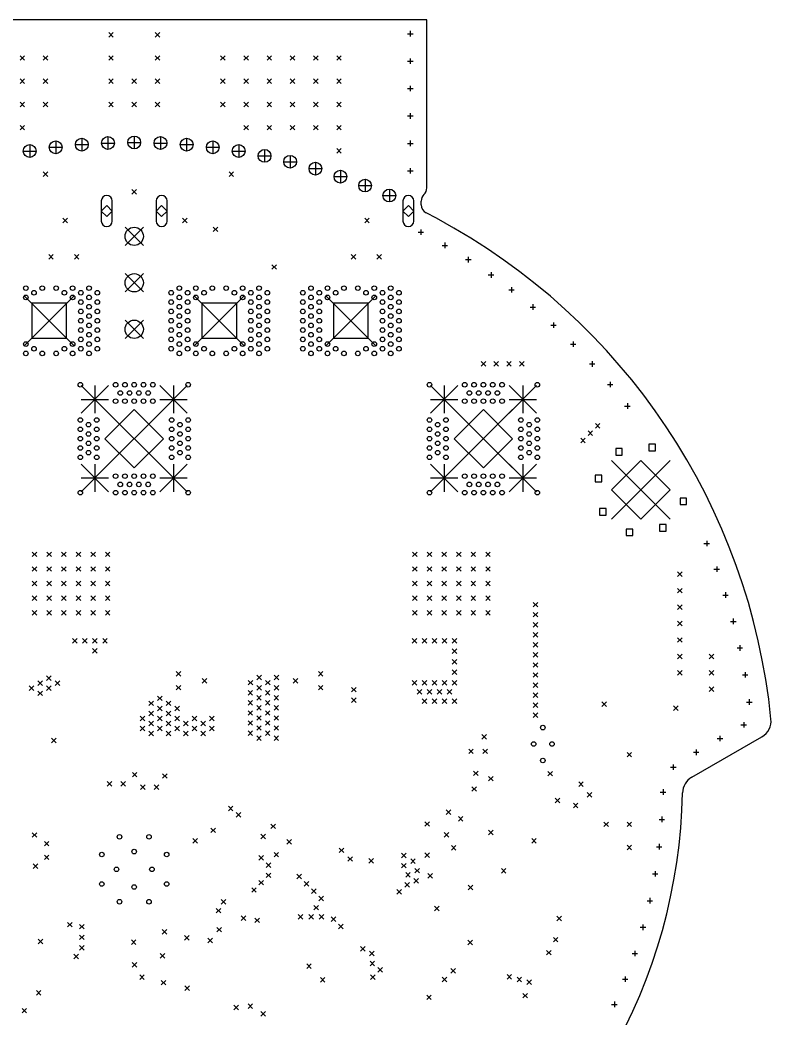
# Model space of a CAD drawing. Extents: x 112 to 184, y -158 to -48.
# Drawn here: x 142.3 to 183.3, y -102.9 to -48.3 of the extents above; entities that cross this region are included whole.
import ezdxf

# ---------------------------------------------------------------- set-up
doc = ezdxf.new("R2010")
doc.units = 0
doc.layers.add('BLACK', color=7, linetype='CONTINUOUS')

msp = doc.modelspace()

# ---------------------------------------------------------------- linework, layer by layer
at = {"layer": 'BLACK', "linetype": 'CONTINUOUS'}
for p, q in [((164.5004, -48.300103), (132.500398, -48.300102)), ((164.500401, -57.490093), (164.5004, -48.300103)), ((147.1054, -48.9851), (147.3554, -49.2351)), ((147.3554, -48.9851), (147.1054, -49.2351)), ((149.6454, -48.9851), (149.8954, -49.2351)), ((149.8954, -48.9851), (149.6454, -49.2351)), ((163.45, -49.05), (163.75, -49.05)), ((163.6, -48.9), (163.6, -49.2)), ((142.2554, -50.2551), (142.5054, -50.5051)), ((142.5054, -50.2551), (142.2554, -50.5051)), ((143.5254, -50.2551), (143.7754, -50.5051)), ((143.7754, -50.2551), (143.5254, -50.5051)), ((147.1054, -50.2551), (147.3554, -50.5051)), ((147.3554, -50.2551), (147.1054, -50.5051)), ((149.6454, -50.2551), (149.8954, -50.5051)), ((149.8954, -50.2551), (149.6454, -50.5051)), ((153.2254, -50.2551), (153.4754, -50.5051)), ((153.4754, -50.2551), (153.2254, -50.5051)), ((154.4954, -50.2551), (154.7454, -50.5051)), ((154.7454, -50.2551), (154.4954, -50.5051)), ((155.7654, -50.2551), (156.0154, -50.5051)), ((156.0154, -50.2551), (155.7654, -50.5051)), ((157.0354, -50.2551), (157.2854, -50.5051)), ((157.2854, -50.2551), (157.0354, -50.5051)), ((158.3054, -50.2551), (158.5554, -50.5051)), ((158.5554, -50.2551), (158.3054, -50.5051)), ((159.5754, -50.2551), (159.8254, -50.5051)), ((159.8254, -50.2551), (159.5754, -50.5051)), ((163.45, -50.55), (163.75, -50.55)), ((163.6, -50.4), (163.6, -50.7)), ((142.2554, -51.5251), (142.5054, -51.7751)), ((142.5054, -51.5251), (142.2554, -51.7751)), ((143.5254, -51.5251), (143.7754, -51.7751)), ((143.7754, -51.5251), (143.5254, -51.7751)), ((147.1054, -51.5251), (147.3554, -51.7751)), ((147.3554, -51.5251), (147.1054, -51.7751)), ((148.3754, -51.5251), (148.6254, -51.7751)), ((148.6254, -51.5251), (148.3754, -51.7751)), ((149.6454, -51.5251), (149.8954, -51.7751)), ((149.8954, -51.5251), (149.6454, -51.7751)), ((153.2254, -51.5251), (153.4754, -51.7751)), ((153.4754, -51.5251), (153.2254, -51.7751)), ((154.4954, -51.5251), (154.7454, -51.7751)), ((154.7454, -51.5251), (154.4954, -51.7751)), ((155.7654, -51.5251), (156.0154, -51.7751)), ((156.0154, -51.5251), (155.7654, -51.7751)), ((157.0354, -51.5251), (157.2854, -51.7751)), ((157.2854, -51.5251), (157.0354, -51.7751)), ((158.3054, -51.5251), (158.5554, -51.7751)), ((158.5554, -51.5251), (158.3054, -51.7751)), ((159.5754, -51.5251), (159.8254, -51.7751)), ((159.8254, -51.5251), (159.5754, -51.7751)), ((163.45, -52.05), (163.75, -52.05)), ((163.6, -51.9), (163.6, -52.2)), ((142.2554, -52.7951), (142.5054, -53.0451)), ((142.5054, -52.7951), (142.2554, -53.0451)), ((143.5254, -52.7951), (143.7754, -53.0451)), ((143.7754, -52.7951), (143.5254, -53.0451)), ((147.1054, -52.7951), (147.3554, -53.0451)), ((147.3554, -52.7951), (147.1054, -53.0451)), ((148.3754, -52.7951), (148.6254, -53.0451)), ((148.6254, -52.7951), (148.3754, -53.0451)), ((149.6454, -52.7951), (149.8954, -53.0451)), ((149.8954, -52.7951), (149.6454, -53.0451)), ((153.2254, -52.7951), (153.4754, -53.0451)), ((153.4754, -52.7951), (153.2254, -53.0451)), ((154.4954, -52.7951), (154.7454, -53.0451)), ((154.7454, -52.7951), (154.4954, -53.0451)), ((155.7654, -52.7951), (156.0154, -53.0451)), ((156.0154, -52.7951), (155.7654, -53.0451)), ((157.0354, -52.7951), (157.2854, -53.0451)), ((157.2854, -52.7951), (157.0354, -53.0451)), ((158.3054, -52.7951), (158.5554, -53.0451)), ((158.5554, -52.7951), (158.3054, -53.0451)), ((159.5754, -52.7951), (159.8254, -53.0451)), ((159.8254, -52.7951), (159.5754, -53.0451)), ((163.6, -53.4), (163.6, -53.7)), ((163.45, -53.55), (163.75, -53.55)), ((142.2554, -54.0651), (142.5054, -54.3151)), ((142.5054, -54.0651), (142.2554, -54.3151)), ((154.4954, -54.0651), (154.7454, -54.3151)), ((154.7454, -54.0651), (154.4954, -54.3151)), ((155.7654, -54.0651), (156.0154, -54.3151)), ((156.0154, -54.0651), (155.7654, -54.3151)), ((157.0354, -54.0651), (157.2854, -54.3151)), ((157.2854, -54.0651), (157.0354, -54.3151)), ((158.3054, -54.0651), (158.5554, -54.3151)), ((158.5554, -54.0651), (158.3054, -54.3151)), ((159.5754, -54.0651), (159.8254, -54.3151)), ((159.8254, -54.0651), (159.5754, -54.3151)), ((142.783993, -55.120074), (142.783993, -55.820074)), ((144.204659, -54.914721), (144.204659, -55.614721)), ((145.282552, -55.117792), (145.982552, -55.117792)), ((145.632552, -54.767792), (145.632552, -55.467792)), ((146.715267, -55.029537), (147.415267, -55.029537)), ((147.065267, -54.679537), (147.065267, -55.379537)), ((148.1504, -55.000101), (148.8504, -55.000101)), ((148.5004, -54.650101), (148.5004, -55.350101)), ((149.585531, -55.029536), (150.285531, -55.029536)), ((149.935531, -54.679536), (149.935531, -55.379536)), ((151.018248, -55.117791), (151.718248, -55.117791)), ((151.368248, -54.767791), (151.368248, -55.467791)), ((152.796142, -54.914724), (152.796142, -55.614724)), ((154.216809, -55.120078), (154.216809, -55.820078)), ((163.45, -55.05), (163.75, -55.05)), ((163.6, -54.9), (163.6, -55.2)), ((142.433993, -55.470074), (143.133993, -55.470074)), ((143.854659, -55.264721), (144.554659, -55.264721)), ((152.446142, -55.264724), (153.146142, -55.264724)), ((153.866809, -55.470078), (154.566809, -55.470078)), ((155.627861, -55.383509), (155.627861, -56.083509)), ((159.5754, -55.3351), (159.8254, -55.5851)), ((159.8254, -55.3351), (159.5754, -55.5851)), ((155.277861, -55.733509), (155.977861, -55.733509)), ((156.676925, -56.054579), (157.376925, -56.054579)), ((157.026925, -55.704579), (157.026925, -56.404579)), ((158.411648, -56.082747), (158.411648, -56.782747)), ((143.5254, -56.6051), (143.7754, -56.8551)), ((143.7754, -56.6051), (143.5254, -56.8551)), ((153.6854, -56.6051), (153.9354, -56.8551)), ((153.9354, -56.6051), (153.6854, -56.8551)), ((158.061648, -56.432747), (158.761648, -56.432747)), ((159.779701, -56.517378), (159.779701, -57.217378)), ((163.45, -56.55), (163.75, -56.55)), ((163.6, -56.4), (163.6, -56.7)), ((159.429701, -56.867378), (160.129701, -56.867378)), ((161.12878, -57.007738), (161.12878, -57.707738)), ((148.3754, -57.5751), (148.6254, -57.8251)), ((148.6254, -57.5751), (148.3754, -57.8251)), ((160.77878, -57.357738), (161.47878, -57.357738)), ((162.456616, -57.552999), (162.456616, -58.252999)), ((146.7004, -58.200092), (146.7004, -59.300092)), ((147.3004, -59.300092), (147.3004, -58.200092)), ((149.7004, -58.200092), (149.7004, -59.300092)), ((150.3004, -59.300092), (150.3004, -58.200092)), ((162.106616, -57.902999), (162.806616, -57.902999)), ((163.2004, -58.200092), (163.2004, -59.300092)), ((163.8004, -59.300092), (163.8004, -58.200092)), ((164.2004, -58.405495), (164.2004, -58.204237)), ((147.0004, -58.450092), (146.7004, -58.750092)), ((146.7004, -58.750092), (147.0004, -59.050092)), ((147.3004, -58.750092), (147.0004, -58.450092)), ((147.0004, -59.050092), (147.3004, -58.750092)), ((150.0004, -58.450092), (149.7004, -58.750092)), ((149.7004, -58.750092), (150.0004, -59.050092)), ((150.3004, -58.750092), (150.0004, -58.450092)), ((150.0004, -59.050092), (150.3004, -58.750092)), ((163.5004, -58.450092), (163.2004, -58.750092)), ((163.2004, -58.750092), (163.5004, -59.050092)), ((163.8004, -58.750092), (163.5004, -58.450092)), ((163.5004, -59.050092), (163.8004, -58.750092)), ((165.028178, -59.148317), (164.464289, -58.846235)), ((144.5954, -59.1451), (144.8454, -59.3951)), ((144.8454, -59.1451), (144.5954, -59.3951)), ((151.1454, -59.1451), (151.3954, -59.3951)), ((151.3954, -59.1451), (151.1454, -59.3951)), ((161.1054, -59.1451), (161.3554, -59.3951)), ((161.3554, -59.1451), (161.1054, -59.3951)), ((148.0004, -59.6351), (149.0004, -60.6351)), ((149.0004, -59.6351), (148.0004, -60.6351)), ((152.8254, -59.6251), (153.0754, -59.8751)), ((153.0754, -59.6251), (152.8254, -59.8751)), ((164.025761, -59.907564), (164.325761, -59.907564)), ((164.175761, -59.757564), (164.175761, -60.057564)), ((165.490445, -60.479532), (165.490445, -60.779532)), ((143.8254, -61.1251), (144.0754, -61.3751)), ((144.0754, -61.1251), (143.8254, -61.3751)), ((145.2254, -61.1251), (145.4754, -61.3751)), ((145.4754, -61.1251), (145.2254, -61.3751)), ((160.3754, -61.1251), (160.6254, -61.3751)), ((160.6254, -61.1251), (160.3754, -61.3751)), ((161.7754, -61.1251), (162.0254, -61.3751)), ((162.0254, -61.1251), (161.7754, -61.3751)), ((165.340445, -60.629532), (165.640445, -60.629532)), ((166.621959, -61.40886), (166.921959, -61.40886)), ((166.771959, -61.25886), (166.771959, -61.55886)), ((148.0004, -62.1751), (149.0004, -63.1751)), ((149.0004, -62.1751), (148.0004, -63.1751)), ((156.0254, -61.6851), (156.2754, -61.9351)), ((156.2754, -61.6851), (156.0254, -61.9351)), ((168.017797, -62.094038), (168.017797, -62.394038)), ((167.867797, -62.244038), (168.167797, -62.244038)), ((168.981983, -63.06323), (169.281983, -63.06323)), ((169.131983, -62.91323), (169.131983, -63.21323)), ((142.5004, -63.400092), (145.2004, -66.100092)), ((145.2004, -63.400092), (142.5004, -66.100092)), ((144.805003, -63.795489), (142.895797, -63.795489)), ((142.895797, -63.795489), (142.895797, -65.704695)), ((144.805003, -65.704695), (144.805003, -63.795489)), ((151.8004, -63.400092), (154.5004, -66.100092)), ((154.5004, -63.400092), (151.8004, -66.100092)), ((154.105003, -63.795489), (152.195797, -63.795489)), ((152.195797, -63.795489), (152.195797, -65.704695)), ((154.105003, -65.704695), (154.105003, -63.795489)), ((159.0004, -63.400092), (161.7004, -66.100092)), ((161.7004, -63.400092), (159.0004, -66.100092)), ((161.305003, -63.795489), (159.395797, -63.795489)), ((159.395797, -63.795489), (159.395797, -65.704695)), ((161.305003, -65.704695), (161.305003, -63.795489)), ((170.302352, -63.851241), (170.302352, -64.151241)), ((170.152352, -64.001241), (170.452352, -64.001241)), ((148.0004, -64.7151), (149.0004, -65.7151)), ((149.0004, -64.7151), (148.0004, -65.7151)), ((171.430157, -64.840024), (171.430157, -65.140024)), ((171.280157, -64.990024), (171.580157, -64.990024)), ((142.895797, -65.704695), (144.805003, -65.704695)), ((152.195797, -65.704695), (154.105003, -65.704695)), ((159.395797, -65.704695), (161.305003, -65.704695)), ((172.363186, -66.027657), (172.663186, -66.027657)), ((172.513186, -65.877657), (172.513186, -66.177657)), ((167.475, -66.975), (167.725, -67.225)), ((167.725, -66.975), (167.475, -67.225)), ((168.175, -66.975), (168.425, -67.225)), ((168.425, -66.975), (168.175, -67.225)), ((168.875, -66.975), (169.125, -67.225)), ((169.125, -66.975), (168.875, -67.225)), ((169.575, -66.975), (169.825, -67.225)), ((169.825, -66.975), (169.575, -67.225)), ((173.399328, -67.11211), (173.699328, -67.11211)), ((173.549328, -66.96211), (173.549328, -67.26211)), ((174.536555, -68.091277), (174.536555, -68.391277)), ((145.6004, -68.3001), (147.1004, -69.8001)), ((147.1004, -68.3001), (145.6004, -69.8001)), ((146.3504, -68.3001), (146.3504, -69.8001)), ((149.9004, -68.3001), (151.4004, -69.8001)), ((151.4004, -68.3001), (149.9004, -69.8001)), ((150.6504, -68.3001), (150.6504, -69.8001)), ((164.7004, -68.3001), (166.2004, -69.8001)), ((166.2004, -68.3001), (164.7004, -69.8001)), ((165.4504, -68.3001), (165.4504, -69.8001)), ((169.0004, -68.3001), (170.5004, -69.8001)), ((170.5004, -68.3001), (169.0004, -69.8001)), ((169.7504, -68.3001), (169.7504, -69.8001)), ((174.386555, -68.241277), (174.686555, -68.241277)), ((145.6004, -69.0501), (147.1004, -69.0501)), ((149.9004, -69.0501), (151.4004, -69.0501)), ((164.7004, -69.0501), (166.2004, -69.0501)), ((169.0004, -69.0501), (170.5004, -69.0501)), ((175.47295, -69.262939), (175.47295, -69.562939)), ((146.9004, -69.6001), (150.1004, -72.8001)), ((150.1004, -69.6001), (146.9004, -72.8001)), ((148.5004, -69.6001), (146.9004, -71.2001)), ((150.1004, -71.2001), (148.5004, -69.6001)), ((166.0004, -69.6001), (169.2004, -72.8001)), ((169.2004, -69.6001), (166.0004, -72.8001)), ((167.6004, -69.6001), (166.0004, -71.2001)), ((169.2004, -71.2001), (167.6004, -69.6001)), ((175.32295, -69.412939), (175.62295, -69.412939)), ((173.725, -70.375), (173.975, -70.625)), ((173.975, -70.375), (173.725, -70.625)), ((173.325, -70.775), (173.575, -71.025)), ((173.575, -70.775), (173.325, -71.025)), ((146.9004, -71.2001), (148.5004, -72.8001)), ((148.5004, -72.8001), (150.1004, -71.2001)), ((166.0004, -71.2001), (167.6004, -72.8001)), ((167.6004, -72.8001), (169.2004, -71.2001)), ((172.925, -71.175), (173.175, -71.425)), ((173.175, -71.175), (172.925, -71.425)), ((177.011155, -71.5051), (176.657599, -71.5051)), ((176.657599, -71.5051), (176.657599, -71.858656)), ((177.011155, -71.858656), (177.011155, -71.5051)), ((175.189989, -71.744861), (174.836433, -71.744861)), ((174.836433, -71.744861), (174.836433, -72.098417)), ((175.189989, -72.098417), (175.189989, -71.744861)), ((176.657599, -71.858656), (177.011155, -71.858656)), ((174.613211, -72.4001), (177.813211, -75.6001)), ((177.813211, -72.4001), (174.613211, -75.6001)), ((176.213211, -72.4001), (174.613211, -74.0001)), ((174.836433, -72.098417), (175.189989, -72.098417)), ((177.813211, -74.0001), (176.213211, -72.4001)), ((145.6004, -72.6001), (147.1004, -74.1001)), ((147.1004, -72.6001), (145.6004, -74.1001)), ((146.3504, -72.6001), (146.3504, -74.1001)), ((149.9004, -72.6001), (151.4004, -74.1001)), ((151.4004, -72.6001), (149.9004, -74.1001)), ((150.6504, -72.6001), (150.6504, -74.1001)), ((164.7004, -72.6001), (166.2004, -74.1001)), ((166.2004, -72.6001), (164.7004, -74.1001)), ((165.4504, -72.6001), (165.4504, -74.1001)), ((169.0004, -72.6001), (170.5004, -74.1001)), ((170.5004, -72.6001), (169.0004, -74.1001)), ((169.7504, -72.6001), (169.7504, -74.1001)), ((145.6004, -73.3501), (147.1004, -73.3501)), ((149.9004, -73.3501), (151.4004, -73.3501)), ((164.7004, -73.3501), (166.2004, -73.3501)), ((169.0004, -73.3501), (170.5004, -73.3501)), ((174.071767, -73.202156), (173.718211, -73.202156)), ((173.718211, -73.202156), (173.718211, -73.555712)), ((173.718211, -73.555712), (174.071767, -73.555712)), ((174.071767, -73.555712), (174.071767, -73.202156)), ((174.613211, -74.0001), (176.213211, -75.6001)), ((176.213211, -75.6001), (177.813211, -74.0001)), ((178.708211, -74.444488), (178.354655, -74.444488)), ((178.354655, -74.444488), (178.354655, -74.798044)), ((178.708211, -74.798044), (178.708211, -74.444488)), ((174.311528, -75.023322), (173.957972, -75.023322)), ((173.957972, -75.023322), (173.957972, -75.376878)), ((174.311528, -75.376878), (174.311528, -75.023322)), ((178.354655, -74.798044), (178.708211, -74.798044)), ((173.957972, -75.376878), (174.311528, -75.376878)), ((175.768823, -76.141544), (175.415267, -76.141544)), ((175.415267, -76.141544), (175.415267, -76.4951)), ((175.768823, -76.4951), (175.768823, -76.141544)), ((177.589989, -75.901783), (177.236433, -75.901783)), ((177.236433, -75.901783), (177.236433, -76.255339)), ((177.236433, -76.255339), (177.589989, -76.255339)), ((177.589989, -76.255339), (177.589989, -75.901783)), ((175.415267, -76.4951), (175.768823, -76.4951)), ((179.665678, -76.934766), (179.965678, -76.934766)), ((179.815678, -76.784766), (179.815678, -77.084766)), ((142.9254, -77.4001), (143.1754, -77.6501)), ((143.1754, -77.4001), (142.9254, -77.6501)), ((143.7254, -77.4001), (143.9754, -77.6501)), ((143.9754, -77.4001), (143.7254, -77.6501)), ((144.5254, -77.4001), (144.7754, -77.6501)), ((144.7754, -77.4001), (144.5254, -77.6501)), ((145.3254, -77.4001), (145.5754, -77.6501)), ((145.5754, -77.4001), (145.3254, -77.6501)), ((146.1254, -77.4001), (146.3754, -77.6501)), ((146.3754, -77.4001), (146.1254, -77.6501)), ((146.9254, -77.4001), (147.1754, -77.6501)), ((147.1754, -77.4001), (146.9254, -77.6501)), ((163.7254, -77.4001), (163.9754, -77.6501)), ((163.9754, -77.4001), (163.7254, -77.6501)), ((164.5254, -77.4001), (164.7754, -77.6501)), ((164.7754, -77.4001), (164.5254, -77.6501)), ((165.3254, -77.4001), (165.5754, -77.6501)), ((165.5754, -77.4001), (165.3254, -77.6501)), ((166.1254, -77.4001), (166.3754, -77.6501)), ((166.3754, -77.4001), (166.1254, -77.6501)), ((166.9254, -77.4001), (167.1754, -77.6501)), ((167.1754, -77.4001), (166.9254, -77.6501)), ((167.7254, -77.4001), (167.9754, -77.6501)), ((167.9754, -77.4001), (167.7254, -77.6501)), ((142.9254, -78.2001), (143.1754, -78.4501)), ((143.1754, -78.2001), (142.9254, -78.4501)), ((143.7254, -78.2001), (143.9754, -78.4501)), ((143.9754, -78.2001), (143.7254, -78.4501)), ((144.5254, -78.2001), (144.7754, -78.4501)), ((144.7754, -78.2001), (144.5254, -78.4501)), ((145.3254, -78.2001), (145.5754, -78.4501)), ((145.5754, -78.2001), (145.3254, -78.4501)), ((146.1254, -78.2001), (146.3754, -78.4501)), ((146.3754, -78.2001), (146.1254, -78.4501)), ((146.9254, -78.2001), (147.1754, -78.4501)), ((147.1754, -78.2001), (146.9254, -78.4501)), ((163.7254, -78.2001), (163.9754, -78.4501)), ((163.9754, -78.2001), (163.7254, -78.4501)), ((164.5254, -78.2001), (164.7754, -78.4501)), ((164.7754, -78.2001), (164.5254, -78.4501)), ((165.3254, -78.2001), (165.5754, -78.4501)), ((165.5754, -78.2001), (165.3254, -78.4501)), ((166.1254, -78.2001), (166.3754, -78.4501)), ((166.3754, -78.2001), (166.1254, -78.4501)), ((166.9254, -78.2001), (167.1754, -78.4501)), ((167.1754, -78.2001), (166.9254, -78.4501)), ((167.7254, -78.2001), (167.9754, -78.4501)), ((167.9754, -78.2001), (167.7254, -78.4501)), ((178.2154, -78.4851), (178.4654, -78.7351)), ((178.4654, -78.4851), (178.2154, -78.7351)), ((180.212171, -78.33154), (180.512171, -78.33154)), ((180.362171, -78.18154), (180.362171, -78.48154)), ((142.9254, -79.0001), (143.1754, -79.2501)), ((143.1754, -79.0001), (142.9254, -79.2501)), ((143.7254, -79.0001), (143.9754, -79.2501)), ((143.9754, -79.0001), (143.7254, -79.2501)), ((144.5254, -79.0001), (144.7754, -79.2501)), ((144.7754, -79.0001), (144.5254, -79.2501)), ((145.3254, -79.0001), (145.5754, -79.2501)), ((145.5754, -79.0001), (145.3254, -79.2501)), ((146.1254, -79.0001), (146.3754, -79.2501)), ((146.3754, -79.0001), (146.1254, -79.2501)), ((146.9254, -79.0001), (147.1754, -79.2501)), ((147.1754, -79.0001), (146.9254, -79.2501)), ((163.7254, -79.0001), (163.9754, -79.2501)), ((163.9754, -79.0001), (163.7254, -79.2501)), ((164.5254, -79.0001), (164.7754, -79.2501)), ((164.7754, -79.0001), (164.5254, -79.2501)), ((165.3254, -79.0001), (165.5754, -79.2501)), ((165.5754, -79.0001), (165.3254, -79.2501)), ((166.1254, -79.0001), (166.3754, -79.2501)), ((166.3754, -79.0001), (166.1254, -79.2501)), ((166.9254, -79.0001), (167.1754, -79.2501)), ((167.1754, -79.0001), (166.9254, -79.2501)), ((167.7254, -79.0001), (167.9754, -79.2501)), ((167.9754, -79.0001), (167.7254, -79.2501)), ((178.2154, -79.3851), (178.4654, -79.6351)), ((178.4654, -79.3851), (178.2154, -79.6351)), ((180.846444, -79.601087), (180.846444, -79.901087)), ((142.9254, -79.8001), (143.1754, -80.0501)), ((143.1754, -79.8001), (142.9254, -80.0501)), ((143.7254, -79.8001), (143.9754, -80.0501)), ((143.9754, -79.8001), (143.7254, -80.0501)), ((144.5254, -79.8001), (144.7754, -80.0501)), ((144.7754, -79.8001), (144.5254, -80.0501)), ((145.3254, -79.8001), (145.5754, -80.0501)), ((145.5754, -79.8001), (145.3254, -80.0501)), ((146.1254, -79.8001), (146.3754, -80.0501)), ((146.3754, -79.8001), (146.1254, -80.0501)), ((146.9254, -79.8001), (147.1754, -80.0501)), ((147.1754, -79.8001), (146.9254, -80.0501)), ((163.7254, -79.8001), (163.9754, -80.0501)), ((163.9754, -79.8001), (163.7254, -80.0501)), ((164.5254, -79.8001), (164.7754, -80.0501)), ((164.7754, -79.8001), (164.5254, -80.0501)), ((165.3254, -79.8001), (165.5754, -80.0501)), ((165.5754, -79.8001), (165.3254, -80.0501)), ((166.1254, -79.8001), (166.3754, -80.0501)), ((166.3754, -79.8001), (166.1254, -80.0501)), ((166.9254, -79.8001), (167.1754, -80.0501)), ((167.1754, -79.8001), (166.9254, -80.0501)), ((167.7254, -79.8001), (167.9754, -80.0501)), ((167.9754, -79.8001), (167.7254, -80.0501)), ((170.3254, -80.1501), (170.5754, -80.4001)), ((170.5754, -80.1501), (170.3254, -80.4001)), ((180.696444, -79.751087), (180.996444, -79.751087)), ((142.9254, -80.6001), (143.1754, -80.8501)), ((143.1754, -80.6001), (142.9254, -80.8501)), ((143.7254, -80.6001), (143.9754, -80.8501)), ((143.9754, -80.6001), (143.7254, -80.8501)), ((144.5254, -80.6001), (144.7754, -80.8501)), ((144.7754, -80.6001), (144.5254, -80.8501)), ((145.3254, -80.6001), (145.5754, -80.8501)), ((145.5754, -80.6001), (145.3254, -80.8501)), ((146.1254, -80.6001), (146.3754, -80.8501)), ((146.3754, -80.6001), (146.1254, -80.8501)), ((146.9254, -80.6001), (147.1754, -80.8501)), ((147.1754, -80.6001), (146.9254, -80.8501)), ((163.7254, -80.6001), (163.9754, -80.8501)), ((163.9754, -80.6001), (163.7254, -80.8501)), ((164.5254, -80.6001), (164.7754, -80.8501)), ((164.7754, -80.6001), (164.5254, -80.8501)), ((165.3254, -80.6001), (165.5754, -80.8501)), ((165.5754, -80.6001), (165.3254, -80.8501)), ((166.1254, -80.6001), (166.3754, -80.8501)), ((166.3754, -80.6001), (166.1254, -80.8501)), ((166.9254, -80.6001), (167.1754, -80.8501)), ((167.1754, -80.6001), (166.9254, -80.8501)), ((167.7254, -80.6001), (167.9754, -80.8501)), ((167.9754, -80.6001), (167.7254, -80.8501)), ((170.3254, -80.7001), (170.5754, -80.9501)), ((170.5754, -80.7001), (170.3254, -80.9501)), ((178.2154, -80.2851), (178.4654, -80.5351)), ((178.4654, -80.2851), (178.2154, -80.5351)), ((170.3254, -81.2501), (170.5754, -81.5001)), ((170.5754, -81.2501), (170.3254, -81.5001)), ((178.2154, -81.1851), (178.4654, -81.4351)), ((178.4654, -81.1851), (178.2154, -81.4351)), ((181.117537, -81.190639), (181.417537, -81.190639)), ((181.267537, -81.040639), (181.267537, -81.340639)), ((170.3254, -81.8001), (170.5754, -82.0501)), ((170.5754, -81.8001), (170.3254, -82.0501)), ((145.1246, -82.125), (145.3746, -82.375)), ((145.3746, -82.125), (145.1246, -82.375)), ((145.675, -82.1251), (145.925, -82.3751)), ((145.925, -82.1251), (145.675, -82.3751)), ((146.225, -82.125101), (146.475, -82.375101)), ((146.475, -82.125101), (146.225, -82.375101)), ((146.775, -82.1251), (147.025, -82.3751)), ((147.025, -82.1251), (146.775, -82.3751)), ((163.7004, -82.1251), (163.9504, -82.3751)), ((163.9504, -82.1251), (163.7004, -82.3751)), ((164.2504, -82.1251), (164.5004, -82.3751)), ((164.5004, -82.1251), (164.2504, -82.3751)), ((164.8004, -82.1251), (165.0504, -82.3751)), ((165.0504, -82.1251), (164.8004, -82.3751)), ((165.3504, -82.1251), (165.6004, -82.3751)), ((165.6004, -82.1251), (165.3504, -82.3751)), ((165.9004, -82.1251), (166.1504, -82.3751)), ((166.1504, -82.1251), (165.9004, -82.3751)), ((170.3254, -82.3501), (170.5754, -82.6001)), ((170.5754, -82.3501), (170.3254, -82.6001)), ((178.2154, -82.0851), (178.4654, -82.3351)), ((178.4654, -82.0851), (178.2154, -82.3351)), ((146.225, -82.675), (146.475, -82.925)), ((146.475, -82.675), (146.225, -82.925)), ((165.9004, -82.7001), (166.1504, -82.9501)), ((166.1504, -82.7001), (165.9004, -82.9501)), ((170.3254, -82.9001), (170.5754, -83.1501)), ((170.5754, -82.9001), (170.3254, -83.1501)), ((181.47464, -82.647385), (181.77464, -82.647385)), ((181.62464, -82.497385), (181.62464, -82.797385)), ((165.9004, -83.2751), (166.1504, -83.5251)), ((166.1504, -83.2751), (165.9004, -83.5251)), ((170.3254, -83.4501), (170.5754, -83.7001)), ((170.5754, -83.4501), (170.3254, -83.7001)), ((178.2154, -82.9851), (178.4654, -83.2351)), ((178.4654, -82.9851), (178.2154, -83.2351)), ((179.9554, -82.9851), (180.2054, -83.2351)), ((180.2054, -82.9851), (179.9554, -83.2351)), ((150.795, -83.9399), (151.045, -84.1899)), ((151.045, -83.9399), (150.795, -84.1899)), ((158.5754, -83.94), (158.8254, -84.19)), ((158.8254, -83.94), (158.5754, -84.19)), ((165.9004, -83.8501), (166.1504, -84.1001)), ((166.1504, -83.8501), (165.9004, -84.1001)), ((170.3254, -84.0001), (170.5754, -84.2501)), ((170.5754, -84.0001), (170.3254, -84.2501)), ((178.2154, -83.8851), (178.4654, -84.1351)), ((178.4654, -83.8851), (178.2154, -84.1351)), ((179.9554, -83.8751), (180.2054, -84.1251)), ((180.2054, -83.8751), (179.9554, -84.1251)), ((181.917049, -83.968484), (181.917049, -84.268484)), ((143.23, -84.4501), (143.48, -84.7001)), ((143.48, -84.4501), (143.23, -84.7001)), ((143.705, -84.1751), (143.955, -84.4251)), ((143.955, -84.1751), (143.705, -84.4251)), ((144.18, -84.4501), (144.43, -84.7001)), ((144.43, -84.4501), (144.18, -84.7001)), ((152.215, -84.315), (152.465, -84.565)), ((152.465, -84.315), (152.215, -84.565)), ((154.73, -84.42), (154.98, -84.67)), ((154.98, -84.42), (154.73, -84.67)), ((155.205, -84.135), (155.455, -84.385)), ((155.455, -84.135), (155.205, -84.385)), ((155.68, -84.42), (155.93, -84.67)), ((155.93, -84.42), (155.68, -84.67)), ((156.155, -84.135), (156.405, -84.385)), ((156.405, -84.135), (156.155, -84.385)), ((157.2004, -84.315), (157.4504, -84.565)), ((157.4504, -84.315), (157.2004, -84.565)), ((163.7004, -84.4251), (163.9504, -84.6751)), ((163.9504, -84.4251), (163.7004, -84.6751)), ((164.2504, -84.4251), (164.5004, -84.6751)), ((164.5004, -84.4251), (164.2504, -84.6751)), ((164.8004, -84.4251), (165.0504, -84.6751)), ((165.0504, -84.4251), (164.8004, -84.6751)), ((165.3504, -84.4251), (165.6004, -84.6751)), ((165.6004, -84.4251), (165.3504, -84.6751)), ((165.9004, -84.4251), (166.1504, -84.6751)), ((166.1504, -84.4251), (165.9004, -84.6751)), ((170.3254, -84.5501), (170.5754, -84.8001)), ((170.5754, -84.5501), (170.3254, -84.8001)), ((181.767049, -84.118484), (182.067049, -84.118484)), ((142.755, -84.7251), (143.005, -84.9751)), ((143.005, -84.7251), (142.755, -84.9751)), ((143.23, -85.0001), (143.48, -85.2501)), ((143.48, -85.0001), (143.23, -85.2501)), ((143.705, -84.7251), (143.955, -84.9751)), ((143.955, -84.7251), (143.705, -84.9751)), ((150.795, -84.6899), (151.045, -84.9399)), ((151.045, -84.6899), (150.795, -84.9399)), ((154.725, -84.975), (154.975, -85.225)), ((154.975, -84.975), (154.725, -85.225)), ((155.205, -84.695), (155.455, -84.945)), ((155.455, -84.695), (155.205, -84.945)), ((155.675, -84.975), (155.925, -85.225)), ((155.925, -84.975), (155.675, -85.225)), ((156.155, -84.695), (156.405, -84.945)), ((156.405, -84.695), (156.155, -84.945)), ((158.5754, -84.69), (158.8254, -84.94)), ((158.8254, -84.69), (158.5754, -84.94)), ((160.389997, -84.799997), (160.639997, -85.049997)), ((160.639997, -84.799997), (160.389997, -85.049997)), ((163.9754, -84.9251), (164.2254, -85.1751)), ((164.2254, -84.9251), (163.9754, -85.1751)), ((164.5254, -84.9251), (164.7754, -85.1751)), ((164.7754, -84.9251), (164.5254, -85.1751)), ((165.0754, -84.9251), (165.3254, -85.1751)), ((165.3254, -84.9251), (165.0754, -85.1751)), ((165.6254, -84.9251), (165.8754, -85.1751)), ((165.8754, -84.9251), (165.6254, -85.1751)), ((170.3254, -85.1001), (170.5754, -85.3501)), ((170.5754, -85.1001), (170.3254, -85.3501)), ((179.9554, -84.7751), (180.2054, -85.0251)), ((180.2054, -84.7751), (179.9554, -85.0251)), ((149.3, -85.55), (149.55, -85.8)), ((149.55, -85.55), (149.3, -85.8)), ((149.775, -85.275), (150.025, -85.525)), ((150.025, -85.275), (149.775, -85.525)), ((150.25, -85.55), (150.5, -85.8)), ((150.5, -85.55), (150.25, -85.8)), ((154.725, -85.525), (154.975, -85.775)), ((154.975, -85.525), (154.725, -85.775)), ((155.2, -85.25), (155.45, -85.5)), ((155.45, -85.25), (155.2, -85.5)), ((155.675, -85.525), (155.925, -85.775)), ((155.925, -85.525), (155.675, -85.775)), ((156.15, -85.25), (156.4, -85.5)), ((156.4, -85.25), (156.15, -85.5)), ((160.389999, -85.374998), (160.639999, -85.624998)), ((160.639999, -85.374998), (160.389999, -85.624998)), ((164.2504, -85.4251), (164.5004, -85.6751)), ((164.5004, -85.4251), (164.2504, -85.6751)), ((164.8004, -85.4251), (165.0504, -85.6751)), ((165.0504, -85.4251), (164.8004, -85.6751)), ((165.3504, -85.4251), (165.6004, -85.6751)), ((165.6004, -85.4251), (165.3504, -85.6751)), ((165.9004, -85.4251), (166.1504, -85.6751)), ((166.1504, -85.4251), (165.9004, -85.6751)), ((170.3254, -85.6501), (170.5754, -85.9001)), ((170.5754, -85.6501), (170.3254, -85.9001)), ((174.0754, -85.5951), (174.3254, -85.8451)), ((174.3254, -85.5951), (174.0754, -85.8451)), ((181.994204, -85.601061), (182.294204, -85.601061)), ((182.144204, -85.451061), (182.144204, -85.751061)), ((149.3, -86.1), (149.55, -86.35)), ((149.55, -86.1), (149.3, -86.35)), ((149.775, -85.825), (150.025, -86.075)), ((150.025, -85.825), (149.775, -86.075)), ((150.249999, -86.1), (150.499999, -86.35)), ((150.499999, -86.1), (150.249999, -86.35)), ((150.725, -85.825), (150.975, -86.075)), ((150.975, -85.825), (150.725, -86.075)), ((154.725, -86.075), (154.975, -86.325)), ((154.975, -86.075), (154.725, -86.325)), ((155.2, -85.8), (155.45, -86.05)), ((155.45, -85.8), (155.2, -86.05)), ((155.675, -86.075), (155.925, -86.325)), ((155.925, -86.075), (155.675, -86.325)), ((156.15, -85.8), (156.4, -86.05)), ((156.4, -85.8), (156.15, -86.05)), ((170.3254, -86.2001), (170.5754, -86.4501)), ((170.5754, -86.2001), (170.3254, -86.4501)), ((177.9954, -85.8151), (178.2454, -86.0651)), ((178.2454, -85.8151), (177.9954, -86.0651)), ((148.825, -86.375), (149.075, -86.625)), ((149.075, -86.375), (148.825, -86.625)), ((149.3, -86.65), (149.55, -86.9)), ((149.55, -86.65), (149.3, -86.9)), ((149.775, -86.375), (150.025, -86.625)), ((150.025, -86.375), (149.775, -86.625)), ((150.25, -86.65), (150.5, -86.9)), ((150.5, -86.65), (150.25, -86.9)), ((150.725, -86.375), (150.975, -86.625)), ((150.975, -86.375), (150.725, -86.625)), ((151.2, -86.65), (151.45, -86.9)), ((151.45, -86.65), (151.2, -86.9)), ((151.675, -86.375), (151.925, -86.625)), ((151.925, -86.375), (151.675, -86.625)), ((152.15, -86.65), (152.4, -86.9)), ((152.4, -86.65), (152.15, -86.9)), ((152.625, -86.375), (152.875, -86.625)), ((152.875, -86.375), (152.625, -86.625)), ((154.725, -86.625), (154.975, -86.875)), ((154.975, -86.625), (154.725, -86.875)), ((155.2, -86.35), (155.45, -86.6)), ((155.45, -86.35), (155.2, -86.6)), ((155.675, -86.625), (155.925, -86.875)), ((155.925, -86.625), (155.675, -86.875)), ((156.15, -86.35), (156.4, -86.6)), ((156.4, -86.35), (156.15, -86.6)), ((181.836824, -86.699866), (181.836824, -86.999866)), ((148.825, -86.925), (149.075, -87.175)), ((149.075, -86.925), (148.825, -87.175)), ((149.3, -87.2), (149.55, -87.45)), ((149.55, -87.2), (149.3, -87.45)), ((149.775, -86.925), (150.025, -87.175)), ((150.025, -86.925), (149.775, -87.175)), ((150.25, -87.2), (150.5, -87.45)), ((150.5, -87.2), (150.25, -87.45)), ((150.725, -86.925), (150.975, -87.175)), ((150.975, -86.925), (150.725, -87.175)), ((151.2, -87.2), (151.45, -87.45)), ((151.45, -87.2), (151.2, -87.45)), ((151.675, -86.925), (151.925, -87.175)), ((151.925, -86.925), (151.675, -87.175)), ((152.15, -87.2), (152.4, -87.45)), ((152.4, -87.2), (152.15, -87.45)), ((152.625, -86.925), (152.875, -87.175)), ((152.875, -86.925), (152.625, -87.175)), ((154.725, -87.175), (154.975, -87.425)), ((154.975, -87.175), (154.725, -87.425)), ((155.2, -86.9), (155.45, -87.15)), ((155.45, -86.9), (155.2, -87.15)), ((155.675, -87.175), (155.925, -87.425)), ((155.925, -87.175), (155.675, -87.425)), ((156.15, -86.9), (156.4, -87.15)), ((156.4, -86.9), (156.15, -87.15)), ((181.686824, -86.849866), (181.986824, -86.849866)), ((143.9754, -87.5751), (144.2254, -87.8251)), ((144.2254, -87.5751), (143.9754, -87.8251)), ((155.2, -87.45), (155.45, -87.7)), ((155.45, -87.45), (155.2, -87.7)), ((156.15, -87.45), (156.4, -87.7)), ((156.4, -87.45), (156.15, -87.7)), ((167.5154, -87.3751), (167.7654, -87.6251)), ((167.7654, -87.3751), (167.5154, -87.6251)), ((178.994965, -89.714566), (182.833214, -87.498549)), ((180.387789, -87.599866), (180.687789, -87.599866)), ((180.537789, -87.449866), (180.537789, -87.749866)), ((166.7954, -88.1751), (167.0454, -88.4251)), ((167.0454, -88.1751), (166.7954, -88.4251)), ((167.5654, -88.1751), (167.8154, -88.4251)), ((167.8154, -88.1751), (167.5654, -88.4251)), ((175.4554, -88.3551), (175.7054, -88.6051)), ((175.7054, -88.3551), (175.4554, -88.6051)), ((179.088748, -88.349866), (179.388748, -88.349866)), ((179.238748, -88.199866), (179.238748, -88.499866)), ((148.4004, -89.4501), (148.6504, -89.7001)), ((148.6504, -89.4501), (148.4004, -89.7001)), ((167.0654, -89.3751), (167.3154, -89.6251)), ((167.3154, -89.3751), (167.0654, -89.6251)), ((171.1254, -89.3951), (171.3754, -89.6451)), ((171.3754, -89.3951), (171.1254, -89.6451)), ((177.838753, -89.168653), (178.138753, -89.168653)), ((177.988753, -89.018653), (177.988753, -89.318653)), ((147.026061, -89.948668), (147.276061, -90.198668)), ((147.276061, -89.948668), (147.026061, -90.198668)), ((147.776061, -89.948668), (148.026061, -90.198668)), ((148.026061, -89.948668), (147.776061, -90.198668)), ((150.0504, -89.5251), (150.3004, -89.7751)), ((150.3004, -89.5251), (150.0504, -89.7751)), ((167.8754, -89.6706), (168.1254, -89.9206)), ((168.1254, -89.6706), (167.8754, -89.9206)), ((172.8154, -89.9651), (173.0654, -90.2151)), ((173.0654, -89.9651), (172.8154, -90.2151)), ((148.841733, -90.135424), (149.091733, -90.385424)), ((149.091733, -90.135424), (148.841733, -90.385424)), ((149.591733, -90.135424), (149.841733, -90.385424)), ((149.841733, -90.135424), (149.591733, -90.385424)), ((166.9654, -90.2351), (167.2154, -90.4851)), ((167.2154, -90.2351), (166.9654, -90.4851)), ((173.27693, -90.555646), (173.52693, -90.805646)), ((173.52693, -90.555646), (173.27693, -90.805646)), ((177.275786, -90.523075), (177.575786, -90.523075)), ((177.425786, -90.373075), (177.425786, -90.673075)), ((171.527374, -90.863273), (171.777374, -91.113273)), ((171.777374, -90.863273), (171.527374, -91.113273)), ((172.522279, -91.12986), (172.772279, -91.37986)), ((172.772279, -91.12986), (172.522279, -91.37986)), ((153.6504, -91.3001), (153.9004, -91.5501)), ((153.9004, -91.3001), (153.6504, -91.5501)), ((154.0754, -91.6501), (154.3254, -91.9001)), ((154.3254, -91.6501), (154.0754, -91.9001)), ((165.569609, -91.5006), (165.819609, -91.7506)), ((165.819609, -91.5006), (165.569609, -91.7506)), ((164.4004, -92.1501), (164.6504, -92.4001)), ((164.6504, -92.1501), (164.4004, -92.4001)), ((166.231633, -91.858867), (166.481633, -92.108867)), ((166.481633, -91.858867), (166.231633, -92.108867)), ((174.1854, -92.1651), (174.4354, -92.4151)), ((174.4354, -92.1651), (174.1854, -92.4151)), ((175.4554, -92.1651), (175.7054, -92.4151)), ((175.7054, -92.1651), (175.4554, -92.4151)), ((177.209765, -92.021456), (177.509765, -92.021456)), ((177.359765, -91.871456), (177.359765, -92.171456)), ((142.9254, -92.7501), (143.1754, -93.0001)), ((143.1754, -92.7501), (142.9254, -93.0001)), ((152.6954, -92.4951), (152.9454, -92.7451)), ((152.9454, -92.4951), (152.6954, -92.7451)), ((155.9754, -92.2751), (156.2254, -92.5251)), ((156.2254, -92.2751), (155.9754, -92.5251)), ((165.4554, -92.7451), (165.7054, -92.9951)), ((165.7054, -92.7451), (165.4554, -92.9951)), ((167.881289, -92.609084), (168.131289, -92.859084)), ((168.131289, -92.609084), (167.881289, -92.859084)), ((143.588881, -93.222074), (143.838881, -93.472074)), ((143.838881, -93.222074), (143.588881, -93.472074)), ((151.7054, -93.0651), (151.9554, -93.3151)), ((151.9554, -93.0651), (151.7054, -93.3151)), ((155.4254, -92.8251), (155.6754, -93.0751)), ((155.6754, -92.8251), (155.4254, -93.0751)), ((156.8504, -93.1251), (157.1004, -93.3751)), ((157.1004, -93.1251), (156.8504, -93.3751)), ((170.245072, -93.067654), (170.495072, -93.317654)), ((170.495072, -93.067654), (170.245072, -93.317654)), ((156.1504, -93.8251), (156.4004, -94.0751)), ((156.4004, -93.8251), (156.1504, -94.0751)), ((159.710665, -93.587066), (159.960665, -93.837066)), ((159.960665, -93.587066), (159.710665, -93.837066)), ((163.125, -93.875), (163.375, -94.125)), ((163.375, -93.875), (163.125, -94.125)), ((164.393917, -93.856083), (164.643917, -94.106083)), ((164.643917, -93.856083), (164.393917, -94.106083)), ((165.85, -93.45), (166.1, -93.7)), ((166.1, -93.45), (165.85, -93.7)), ((175.4554, -93.4351), (175.7054, -93.6851)), ((175.7054, -93.4351), (175.4554, -93.6851)), ((177.06632, -93.514413), (177.36632, -93.514413)), ((177.21632, -93.364413), (177.21632, -93.664413)), ((143.588881, -93.972074), (143.838881, -94.222074)), ((143.838881, -93.972074), (143.588881, -94.222074)), ((155.3254, -93.9951), (155.5754, -94.2451)), ((155.5754, -93.9951), (155.3254, -94.2451)), ((155.7254, -94.3951), (155.9754, -94.6451)), ((155.9754, -94.3951), (155.7254, -94.6451)), ((160.185665, -94.062066), (160.435665, -94.312066)), ((160.435665, -94.062066), (160.185665, -94.312066)), ((161.332468, -94.162066), (161.582468, -94.412066)), ((161.582468, -94.162066), (161.332468, -94.412066)), ((163.125, -94.425), (163.375, -94.675)), ((163.375, -94.425), (163.125, -94.675)), ((163.625, -94.175), (163.875, -94.425)), ((163.875, -94.175), (163.625, -94.425)), ((142.9754, -94.4501), (143.2254, -94.7001)), ((143.2254, -94.4501), (142.9754, -94.7001)), ((155.7254, -94.9551), (155.9754, -95.2051)), ((155.9754, -94.9551), (155.7254, -95.2051)), ((163.35, -94.925), (163.6, -95.175)), ((163.6, -94.925), (163.35, -95.175)), ((163.85, -94.7), (164.1, -94.95)), ((164.1, -94.7), (163.85, -94.95)), ((168.585398, -94.705098), (168.835398, -94.955098)), ((168.835398, -94.705098), (168.585398, -94.955098)), ((176.99575, -94.847937), (176.99575, -95.147937)), ((155.3254, -95.3551), (155.5754, -95.6051)), ((155.5754, -95.3551), (155.3254, -95.6051)), ((157.4, -95.025), (157.65, -95.275)), ((157.65, -95.025), (157.4, -95.275)), ((157.8, -95.425), (158.05, -95.675)), ((158.05, -95.425), (157.8, -95.675)), ((163.3, -95.475), (163.55, -95.725)), ((163.55, -95.475), (163.3, -95.725)), ((163.8, -95.25), (164.05, -95.5)), ((164.05, -95.25), (163.8, -95.5)), ((164.5625, -94.9875), (164.8125, -95.2375)), ((164.8125, -94.9875), (164.5625, -95.2375)), ((176.84575, -94.997937), (177.14575, -94.997937)), ((154.9254, -95.7551), (155.1754, -96.0051)), ((155.1754, -95.7551), (154.9254, -96.0051)), ((158.2, -95.825), (158.45, -96.075)), ((158.45, -95.825), (158.2, -96.075)), ((162.870426, -95.852304), (163.120426, -96.102304)), ((163.120426, -95.852304), (162.870426, -96.102304)), ((166.765402, -95.625097), (167.015402, -95.875097)), ((167.015402, -95.625097), (166.765402, -95.875097)), ((153.2554, -96.4051), (153.5054, -96.6551)), ((153.5054, -96.4051), (153.2554, -96.6551)), ((158.6, -96.225), (158.85, -96.475)), ((158.85, -96.225), (158.6, -96.475)), ((176.548646, -96.468051), (176.848646, -96.468051)), ((176.698646, -96.318051), (176.698646, -96.618051)), ((152.9854, -96.8851), (153.2354, -97.1351)), ((153.2354, -96.8851), (152.9854, -97.1351)), ((158.325, -96.725), (158.575, -96.975)), ((158.575, -96.725), (158.325, -96.975)), ((164.922697, -96.764056), (165.172697, -97.014056)), ((165.172697, -96.764056), (164.922697, -97.014056)), ((144.8554, -97.6551), (145.1054, -97.9051)), ((145.1054, -97.6551), (144.8554, -97.9051)), ((154.3504, -97.3001), (154.6004, -97.5501)), ((154.6004, -97.3001), (154.3504, -97.5501)), ((155.1054, -97.4151), (155.3554, -97.6651)), ((155.3554, -97.4151), (155.1054, -97.6651)), ((157.475, -97.225), (157.725, -97.475)), ((157.725, -97.225), (157.475, -97.475)), ((158.05, -97.225), (158.3, -97.475)), ((158.3, -97.225), (158.05, -97.475)), ((158.625, -97.225), (158.875, -97.475)), ((158.875, -97.225), (158.625, -97.475)), ((159.275, -97.35), (159.525, -97.6)), ((159.525, -97.35), (159.275, -97.6)), ((171.625401, -97.3101), (171.875401, -97.5601)), ((171.875401, -97.3101), (171.625401, -97.5601)), ((145.5054, -97.7651), (145.7554, -98.0151)), ((145.7554, -97.7651), (145.5054, -98.0151)), ((150.02937, -98.04613), (150.27937, -98.29613)), ((150.27937, -98.04613), (150.02937, -98.29613)), ((153.0154, -97.9251), (153.2654, -98.1751)), ((153.2654, -97.9251), (153.0154, -98.1751)), ((159.675, -97.75), (159.925, -98)), ((159.925, -97.75), (159.675, -98)), ((176.175797, -97.9208), (176.475797, -97.9208)), ((176.325797, -97.7708), (176.325797, -98.0708)), ((143.25, -98.575), (143.5, -98.825)), ((143.5, -98.575), (143.25, -98.825)), ((145.5054, -98.3451), (145.7554, -98.5951)), ((145.7554, -98.3451), (145.5054, -98.5951)), ((148.346105, -98.604395), (148.596105, -98.854395)), ((148.596105, -98.604395), (148.346105, -98.854395)), ((151.2504, -98.3751), (151.5004, -98.6251)), ((151.5004, -98.3751), (151.2504, -98.6251)), ((152.5254, -98.5151), (152.7754, -98.7651)), ((152.7754, -98.5151), (152.5254, -98.7651)), ((166.75, -98.625), (167, -98.875)), ((167, -98.625), (166.75, -98.875)), ((171.4254, -98.4751), (171.6754, -98.7251)), ((171.6754, -98.4751), (171.4254, -98.7251)), ((145.5054, -98.9251), (145.7554, -99.1751)), ((145.7554, -98.9251), (145.5054, -99.1751)), ((160.875, -98.975), (161.125, -99.225)), ((161.125, -98.975), (160.875, -99.225)), ((161.375, -99.225), (161.625, -99.475)), ((161.625, -99.225), (161.375, -99.475)), ((171.0554, -99.1851), (171.3054, -99.4351)), ((171.3054, -99.1851), (171.0554, -99.4351)), ((175.878215, -99.202288), (175.878215, -99.502288)), ((145.2, -99.4), (145.45, -99.65)), ((145.45, -99.4), (145.2, -99.65)), ((148.394167, -99.856333), (148.644167, -100.106333)), ((148.644167, -99.856333), (148.394167, -100.106333)), ((149.922263, -99.353237), (150.172263, -99.603237)), ((150.172263, -99.353237), (149.922263, -99.603237)), ((161.4, -99.775), (161.65, -100.025)), ((161.65, -99.775), (161.4, -100.025)), ((175.728215, -99.352288), (176.028215, -99.352288)), ((157.9354, -99.9251), (158.1854, -100.1751)), ((158.1854, -99.9251), (157.9354, -100.1751)), ((161.825, -100.125), (162.075, -100.375)), ((162.075, -100.125), (161.825, -100.375)), ((165.815665, -100.177066), (166.065665, -100.427066)), ((166.065665, -100.177066), (165.815665, -100.427066)), ((148.8004, -100.5251), (149.0504, -100.7751)), ((149.0504, -100.5251), (148.8004, -100.7751)), ((149.9754, -100.8251), (150.2254, -101.0751)), ((150.2254, -100.8251), (149.9754, -101.0751)), ((158.6854, -100.6751), (158.9354, -100.9251)), ((158.9354, -100.6751), (158.6854, -100.9251)), ((161.425, -100.525), (161.675, -100.775)), ((161.675, -100.525), (161.425, -100.775)), ((165.340665, -100.652066), (165.590665, -100.902066)), ((165.590665, -100.652066), (165.340665, -100.902066)), ((168.891454, -100.504058), (169.141454, -100.754058)), ((169.141454, -100.504058), (168.891454, -100.754058)), ((169.438202, -100.652947), (169.688202, -100.902947)), ((169.688202, -100.652947), (169.438202, -100.902947)), ((169.984274, -100.796879), (170.234274, -101.046879)), ((170.234274, -100.796879), (169.984274, -101.046879)), ((175.207096, -100.758678), (175.507096, -100.758678)), ((175.357096, -100.608678), (175.357096, -100.908678)), ((143.15, -101.375), (143.4, -101.625)), ((143.4, -101.375), (143.15, -101.625)), ((151.2754, -101.1251), (151.5254, -101.3751)), ((151.5254, -101.1251), (151.2754, -101.3751)), ((164.498195, -101.627895), (164.748195, -101.877895)), ((164.748195, -101.627895), (164.498195, -101.877895)), ((169.7554, -101.5351), (170.0054, -101.7851)), ((170.0054, -101.5351), (169.7554, -101.7851)), ((174.763839, -101.986188), (174.763839, -102.286188)), ((142.3654, -102.3551), (142.6154, -102.6051)), ((142.6154, -102.3551), (142.3654, -102.6051)), ((153.951633, -102.188867), (154.201633, -102.438867)), ((154.201633, -102.188867), (153.951633, -102.438867)), ((154.7254, -102.1151), (154.9754, -102.3651)), ((154.9754, -102.1151), (154.7254, -102.3651)), ((155.425, -102.525), (155.675, -102.775)), ((155.675, -102.525), (155.425, -102.775)), ((174.613839, -102.136188), (174.913839, -102.136188))]:
    msp.add_line(p, q, dxfattribs=at)
at = {"layer": 'BLACK'}
for centre, radius in [((142.783993, -55.470074), 0.35), ((144.204659, -55.264721), 0.35), ((145.632552, -55.117792), 0.35), ((147.065267, -55.029537), 0.35), ((148.5004, -55.000101), 0.35), ((149.935531, -55.029536), 0.35), ((151.368248, -55.117791), 0.35), ((152.796142, -55.264724), 0.35), ((154.216809, -55.470078), 0.35), ((155.627861, -55.733509), 0.35), ((157.026925, -56.054579), 0.35), ((158.411648, -56.432747), 0.35), ((159.779701, -56.867378), 0.35), ((161.12878, -57.357738), 0.35), ((162.456616, -57.902999), 0.35), ((148.5004, -60.1351), 0.5), ((148.5004, -62.6751), 0.5), ((142.5704, -62.965092), 0.125), ((143.0204, -63.220092), 0.125), ((143.4704, -62.965092), 0.125), ((144.2304, -62.965092), 0.125), ((144.6804, -63.220092), 0.125), ((145.1304, -62.965092), 0.125), ((145.5804, -63.220092), 0.125), ((146.0304, -62.965092), 0.125), ((146.4804, -63.220092), 0.125), ((150.5204, -63.220092), 0.125), ((150.9704, -62.965092), 0.125), ((151.4204, -63.220092), 0.125), ((151.8704, -62.965092), 0.125), ((152.3204, -63.220092), 0.125), ((152.7704, -62.965092), 0.125), ((153.5304, -62.965092), 0.125), ((153.9804, -63.220092), 0.125), ((154.4304, -62.965092), 0.125), ((154.8804, -63.220092), 0.125), ((155.3304, -62.965092), 0.125), ((155.7804, -63.220092), 0.125), ((157.7204, -63.220092), 0.125), ((158.1704, -62.965092), 0.125), ((158.6204, -63.220092), 0.125), ((159.0704, -62.965092), 0.125), ((159.5204, -63.220092), 0.125), ((159.9704, -62.965092), 0.125), ((160.7304, -62.965092), 0.125), ((161.1804, -63.220092), 0.125), ((161.6304, -62.965092), 0.125), ((162.0804, -63.220092), 0.125), ((162.5304, -62.965092), 0.125), ((162.9804, -63.220092), 0.125), ((142.5704, -63.475092), 0.125), ((145.1304, -63.475092), 0.125), ((145.5804, -63.730092), 0.125), ((146.0304, -63.475092), 0.125), ((146.0304, -63.985092), 0.125), ((146.4804, -63.730092), 0.125), ((150.5204, -63.730092), 0.125), ((150.9704, -63.475092), 0.125), ((150.9704, -63.985092), 0.125), ((151.4204, -63.730092), 0.125), ((151.8704, -63.475092), 0.125), ((154.4304, -63.475092), 0.125), ((154.8804, -63.730092), 0.125), ((155.3304, -63.475092), 0.125), ((155.3304, -63.985092), 0.125), ((155.7804, -63.730092), 0.125), ((157.7204, -63.730092), 0.125), ((158.1704, -63.475092), 0.125), ((158.1704, -63.985092), 0.125), ((158.6204, -63.730092), 0.125), ((159.0704, -63.475092), 0.125), ((161.6304, -63.475092), 0.125), ((162.0804, -63.730092), 0.125), ((162.5304, -63.475092), 0.125), ((162.5304, -63.985092), 0.125), ((162.9804, -63.730092), 0.125), ((145.5804, -64.240092), 0.125), ((146.0304, -64.495092), 0.125), ((146.4804, -64.240092), 0.125), ((150.5204, -64.240092), 0.125), ((150.9704, -64.495092), 0.125), ((151.4204, -64.240092), 0.125), ((154.8804, -64.240092), 0.125), ((155.3304, -64.495092), 0.125), ((155.7804, -64.240092), 0.125), ((157.7204, -64.240092), 0.125), ((158.1704, -64.495092), 0.125), ((158.6204, -64.240092), 0.125), ((162.0804, -64.240092), 0.125), ((162.5304, -64.495092), 0.125), ((162.9804, -64.240092), 0.125), ((145.5804, -64.750092), 0.125), ((146.0304, -65.005092), 0.125), ((146.4804, -64.750092), 0.125), ((148.5004, -65.2151), 0.5), ((150.5204, -64.750092), 0.125), ((150.9704, -65.005092), 0.125), ((151.4204, -64.750092), 0.125), ((154.8804, -64.750092), 0.125), ((155.3304, -65.005092), 0.125), ((155.7804, -64.750092), 0.125), ((157.7204, -64.750092), 0.125), ((158.1704, -65.005092), 0.125), ((158.6204, -64.750092), 0.125), ((162.0804, -64.750092), 0.125), ((162.5304, -65.005092), 0.125), ((162.9804, -64.750092), 0.125), ((145.5804, -65.260092), 0.125), ((146.0304, -65.515092), 0.125), ((146.4804, -65.260092), 0.125), ((150.5204, -65.260092), 0.125), ((150.9704, -65.515092), 0.125), ((151.4204, -65.260092), 0.125), ((154.8804, -65.260092), 0.125), ((155.3304, -65.515092), 0.125), ((155.7804, -65.260092), 0.125), ((157.7204, -65.260092), 0.125), ((158.1704, -65.515092), 0.125), ((158.6204, -65.260092), 0.125), ((162.0804, -65.260092), 0.125), ((162.5304, -65.515092), 0.125), ((162.9804, -65.260092), 0.125), ((142.5704, -66.025092), 0.125), ((145.1304, -66.025092), 0.125), ((145.5804, -65.770092), 0.125), ((146.0304, -66.025092), 0.125), ((146.4804, -65.770092), 0.125), ((150.5204, -65.770092), 0.125), ((150.9704, -66.025092), 0.125), ((151.4204, -65.770092), 0.125), ((151.8704, -66.025092), 0.125), ((154.4304, -66.025092), 0.125), ((154.8804, -65.770092), 0.125), ((155.3304, -66.025092), 0.125), ((155.7804, -65.770092), 0.125), ((157.7204, -65.770092), 0.125), ((158.1704, -66.025092), 0.125), ((158.6204, -65.770092), 0.125), ((159.0704, -66.025092), 0.125), ((161.6304, -66.025092), 0.125), ((162.0804, -65.770092), 0.125), ((162.5304, -66.025092), 0.125), ((162.9804, -65.770092), 0.125), ((142.5704, -66.535092), 0.125), ((143.0204, -66.280092), 0.125), ((143.4704, -66.535092), 0.125), ((144.2304, -66.535092), 0.125), ((144.6804, -66.280092), 0.125), ((145.1304, -66.535092), 0.125), ((145.5804, -66.280092), 0.125), ((146.0304, -66.535092), 0.125), ((146.4804, -66.280092), 0.125), ((150.5204, -66.280092), 0.125), ((150.9704, -66.535092), 0.125), ((151.4204, -66.280092), 0.125), ((151.8704, -66.535092), 0.125), ((152.3204, -66.280092), 0.125), ((152.7704, -66.535092), 0.125), ((153.5304, -66.535092), 0.125), ((153.9804, -66.280092), 0.125), ((154.4304, -66.535092), 0.125), ((154.8804, -66.280092), 0.125), ((155.3304, -66.535092), 0.125), ((155.7804, -66.280092), 0.125), ((157.7204, -66.280092), 0.125), ((158.1704, -66.535092), 0.125), ((158.6204, -66.280092), 0.125), ((159.0704, -66.535092), 0.125), ((159.5204, -66.280092), 0.125), ((159.9704, -66.535092), 0.125), ((160.7304, -66.535092), 0.125), ((161.1804, -66.280092), 0.125), ((161.6304, -66.535092), 0.125), ((162.0804, -66.280092), 0.125), ((162.5304, -66.535092), 0.125), ((162.9804, -66.280092), 0.125), ((145.5504, -68.2501), 0.125), ((147.4804, -68.2501), 0.125), ((147.9904, -68.2501), 0.125), ((148.5004, -68.2501), 0.125), ((149.0104, -68.2501), 0.125), ((149.5204, -68.2501), 0.125), ((151.4504, -68.2501), 0.125), ((164.6504, -68.2501), 0.125), ((166.5804, -68.2501), 0.125), ((167.0904, -68.2501), 0.125), ((167.6004, -68.2501), 0.125), ((168.1104, -68.2501), 0.125), ((168.6204, -68.2501), 0.125), ((170.5504, -68.2501), 0.125), ((147.7354, -68.7001), 0.125), ((148.2454, -68.7001), 0.125), ((148.7554, -68.7001), 0.125), ((149.2654, -68.7001), 0.125), ((166.8354, -68.7001), 0.125), ((167.3454, -68.7001), 0.125), ((167.8554, -68.7001), 0.125), ((168.3654, -68.7001), 0.125), ((147.4804, -69.1501), 0.125), ((147.9904, -69.1501), 0.125), ((148.5004, -69.1501), 0.125), ((149.0104, -69.1501), 0.125), ((149.5204, -69.1501), 0.125), ((166.5804, -69.1501), 0.125), ((167.0904, -69.1501), 0.125), ((167.6004, -69.1501), 0.125), ((168.1104, -69.1501), 0.125), ((168.6204, -69.1501), 0.125), ((145.5504, -70.1801), 0.125), ((146.0004, -70.4351), 0.125), ((146.4504, -70.1801), 0.125), ((150.5504, -70.1801), 0.125), ((151.0004, -70.4351), 0.125), ((151.4504, -70.1801), 0.125), ((164.6504, -70.1801), 0.125), ((165.1004, -70.4351), 0.125), ((165.5504, -70.1801), 0.125), ((169.6504, -70.1801), 0.125), ((170.1004, -70.4351), 0.125), ((170.5504, -70.1801), 0.125), ((145.5504, -70.6901), 0.125), ((146.0004, -70.9451), 0.125), ((146.4504, -70.6901), 0.125), ((150.5504, -70.6901), 0.125), ((151.0004, -70.9451), 0.125), ((151.4504, -70.6901), 0.125), ((164.6504, -70.6901), 0.125), ((165.1004, -70.9451), 0.125), ((165.5504, -70.6901), 0.125), ((169.6504, -70.6901), 0.125), ((170.1004, -70.9451), 0.125), ((170.5504, -70.6901), 0.125), ((145.5504, -71.2001), 0.125), ((146.0004, -71.4551), 0.125), ((146.4504, -71.2001), 0.125), ((150.5504, -71.2001), 0.125), ((151.0004, -71.4551), 0.125), ((151.4504, -71.2001), 0.125), ((164.6504, -71.2001), 0.125), ((165.1004, -71.4551), 0.125), ((165.5504, -71.2001), 0.125), ((169.6504, -71.2001), 0.125), ((170.1004, -71.4551), 0.125), ((170.5504, -71.2001), 0.125), ((145.5504, -71.7101), 0.125), ((146.0004, -71.9651), 0.125), ((146.4504, -71.7101), 0.125), ((150.5504, -71.7101), 0.125), ((151.0004, -71.9651), 0.125), ((151.4504, -71.7101), 0.125), ((164.6504, -71.7101), 0.125), ((165.1004, -71.9651), 0.125), ((165.5504, -71.7101), 0.125), ((169.6504, -71.7101), 0.125), ((170.1004, -71.9651), 0.125), ((170.5504, -71.7101), 0.125), ((145.5504, -72.2201), 0.125), ((146.4504, -72.2201), 0.125), ((150.5504, -72.2201), 0.125), ((151.4504, -72.2201), 0.125), ((164.6504, -72.2201), 0.125), ((165.5504, -72.2201), 0.125), ((169.6504, -72.2201), 0.125), ((170.5504, -72.2201), 0.125), ((147.4804, -73.2501), 0.125), ((147.9904, -73.2501), 0.125), ((148.5004, -73.2501), 0.125), ((149.0104, -73.2501), 0.125), ((149.5204, -73.2501), 0.125), ((166.5804, -73.2501), 0.125), ((167.0904, -73.2501), 0.125), ((167.6004, -73.2501), 0.125), ((168.1104, -73.2501), 0.125), ((168.6204, -73.2501), 0.125), ((147.7354, -73.7001), 0.125), ((148.2454, -73.7001), 0.125), ((148.7554, -73.7001), 0.125), ((149.2654, -73.7001), 0.125), ((166.8354, -73.7001), 0.125), ((167.3454, -73.7001), 0.125), ((167.8554, -73.7001), 0.125), ((168.3654, -73.7001), 0.125), ((145.5504, -74.1501), 0.125), ((147.4804, -74.1501), 0.125), ((147.9904, -74.1501), 0.125), ((148.5004, -74.1501), 0.125), ((149.0104, -74.1501), 0.125), ((149.5204, -74.1501), 0.125), ((151.4504, -74.1501), 0.125), ((164.6504, -74.1501), 0.125), ((166.5804, -74.1501), 0.125), ((167.0904, -74.1501), 0.125), ((167.6004, -74.1501), 0.125), ((168.1104, -74.1501), 0.125), ((168.6204, -74.1501), 0.125), ((170.5504, -74.1501), 0.125), ((170.8504, -87.0001), 0.125), ((170.3504, -87.9001), 0.125), ((171.3504, -87.9001), 0.125), ((170.8504, -88.8001), 0.125), ((147.694298, -92.975262), 0.125), ((149.306502, -92.975262), 0.125), ((146.725562, -93.943998), 0.125), ((148.5004, -93.781364), 0.125), ((150.275238, -93.943998), 0.125), ((147.531664, -94.7501), 0.125), ((149.469136, -94.7501), 0.125), ((146.725562, -95.556202), 0.125), ((150.275238, -95.556202), 0.125), ((148.5004, -95.718836), 0.125), ((147.694298, -96.524938), 0.125), ((149.306502, -96.524938), 0.125)]:
    msp.add_circle(centre, radius, dxfattribs=at)
for centre, radius, start, end in [((164.7003, -58.2042), 0.4999, -225.5784178, -179.9957593), ((164.0005, -57.4901), 0.499901, -45.5805067, 0.0008023), ((147.0004, -58.200092), 0.3, 0, 180), ((150.0004, -58.200092), 0.3, 0, 180), ((163.5004, -58.200092), 0.3, 0, 180), ((164.7004, -58.4055), 0.499996, -180.000573, -118.1788895), ((147.0004, -59.300092), 0.3, 180, 360), ((150.0004, -59.300092), 0.3, 180, 360), ((163.5004, -59.300092), 0.3, 180, 360), ((148.5004, -90.0001), 34.999999, 5.6842576, 61.8213563), ((182.3332, -86.6325), 1.000012, -59.9999813, 5.682789), ((179.495, -90.5806), 1.000034, 120.0014904, 178.9265951), ((148.5004, -90.0001), 30.000001, -58.9270442, -1.0729567)]:
    msp.add_arc(centre, radius, start, end, dxfattribs=at)

doc.saveas('drawing.dxf')
